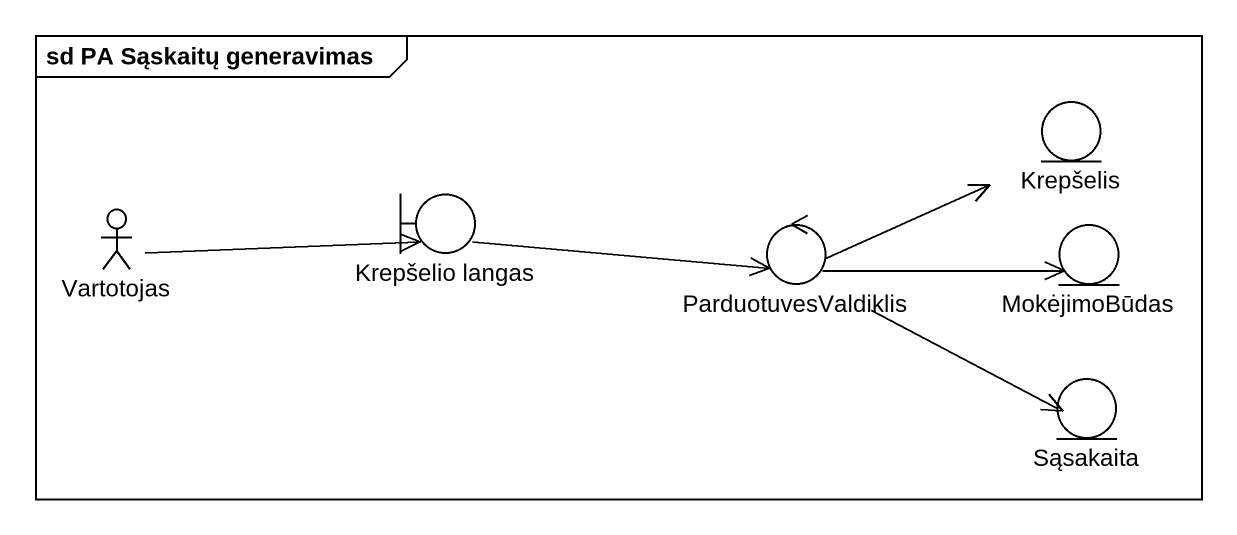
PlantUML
@startuml
mainframe sd PA Sąskaitų generavimas
entity Krepšelis
boundary "Krepšelio langas" as Krepšelio_langas
actor Vartotojas
control ParduotuvesValdiklis
entity MokėjimoBūdas
entity Sąsakaita
Krepšelio_langas -right-> ParduotuvesValdiklis
Vartotojas -right-> Krepšelio_langas
ParduotuvesValdiklis -right-> Krepšelis
ParduotuvesValdiklis -right-> MokėjimoBūdas
ParduotuvesValdiklis -right-> Sąsakaita
@enduml
